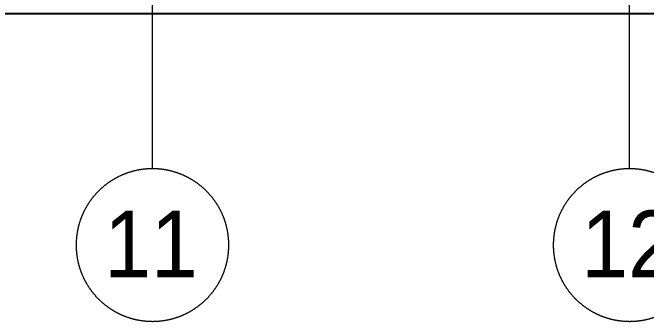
# Model space of a CAD drawing. Header units: millimetres. Extents: x 3914 to 443608, y -156176 to 78197.
# Drawn here: x 58102 to 64742, y -149619 to -146382 of the extents above; entities that cross this region are included whole.
import ezdxf

# ---------------------------------------------------------------- set-up
doc = ezdxf.new("R2010")
doc.units = ezdxf.units.MM
doc.linetypes.add('50_200_ШТРИХ_1Т_ш5_п1_п1_', pattern=[700, 500, -100, 0, -100])
doc.layers.add('Оси', color=7, linetype='Continuous', lineweight=9)
doc.layers.add('Оси-1', color=7, linetype='50_200_ШТРИХ_1Т_ш5_п1_п1_', lineweight=9)
doc.styles.add('Arial', font='arial.ttf', dxfattribs={"width": 0.9, "height": 700})

# ---------------------------------------------------------------- blocks, each defined once
blk = doc.blocks.new('Ось сетки - D8-29747960-Объем проектирования 1 этажа')
at = {"layer": 'Оси-1'}
for start, end in [(360, 180), (180, 360)]:
    blk.add_arc((0, 0), 4, start, end, dxfattribs=at)

msp = doc.modelspace()

# ---------------------------------------------------------------- linework, layer by layer
msp.add_line((98537, -146392.7), (25967, -146392.7))
at = {"layer": 'Оси'}
for points in [[(59567, -148019), (59567, -143019), (59567, -123714.7), (59567, -118714.7)], [(64567, -148019), (64567, -143019), (64567, -127335), (64567, -122335)]]:
    msp.add_lwpolyline(points, dxfattribs=at)

# ---------------------------------------------------------------- block references
at = {"layer": 'Оси-1', "xscale": 199.9999999999999, "yscale": 199.9999999999999, "zscale": 199.9999999999999}
for p in [(59567, -148819), (64567, -148819)]:
    msp.add_blockref('Ось сетки - D8-29747960-Объем проектирования 1 этажа', p, dxfattribs=at)

# ---------------------------------------------------------------- texts
at = {"layer": 'Оси', "char_height": 700, "width": 1212.151, "attachment_point": 1, "style": 'Arial'}
for s, insert in [('11', (59061.8, -148457.7)), ('12', (64061.8, -148457.7))]:
    msp.add_mtext(s, dxfattribs=dict(at, insert=insert))

doc.saveas('drawing.dxf')
